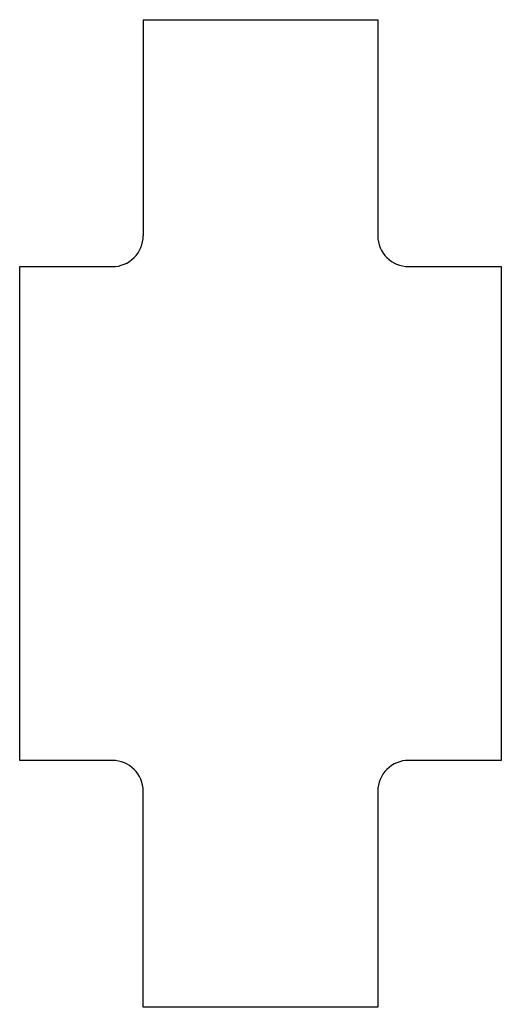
# Model space of a CAD drawing. Header units: millimetres. Extents: x -5.8 to 2, y -8 to 8.
import ezdxf

# ---------------------------------------------------------------- set-up
doc = ezdxf.new("R2010")
doc.units = ezdxf.units.MM
doc.layers.add('Shape2DView001', color=7, linetype='CONTINUOUS')

msp = doc.modelspace()

# ---------------------------------------------------------------- linework, layer by layer
at = {"layer": 'Shape2DView001'}
for p, q in [((-3.8, 8), (-3.8, 4.5)), ((-3.8, 8), (0, 8)), ((0, 8), (0, 4.5)), ((-5.8, -4), (-5.8, 4)), ((-5.8, 4), (-4.3, 4)), ((0.5, 4), (2, 4)), ((2, 4), (2, -4)), ((-4.3, -4), (-5.8, -4)), ((2, -4), (0.5, -4)), ((-3.8, -8), (-3.8, -4.5)), ((0, -4.5), (0, -8)), ((0, -8), (-3.8, -8))]:
    msp.add_line(p, q, dxfattribs=at)
for centre, start_param, end_param in [((-4.3, 4.5), -6.14129, -4.57049), ((0.5, 4.5), -1.4289, -6.14129), ((-4.3, -4.5), -4.57049, -2.9997), ((0.5, -4.5), -2.9997, -1.4289)]:
    msp.add_ellipse(centre, major_axis=(-0.071, -0.495), ratio=1, start_param=start_param, end_param=end_param, dxfattribs=at)

doc.saveas('drawing.dxf')
